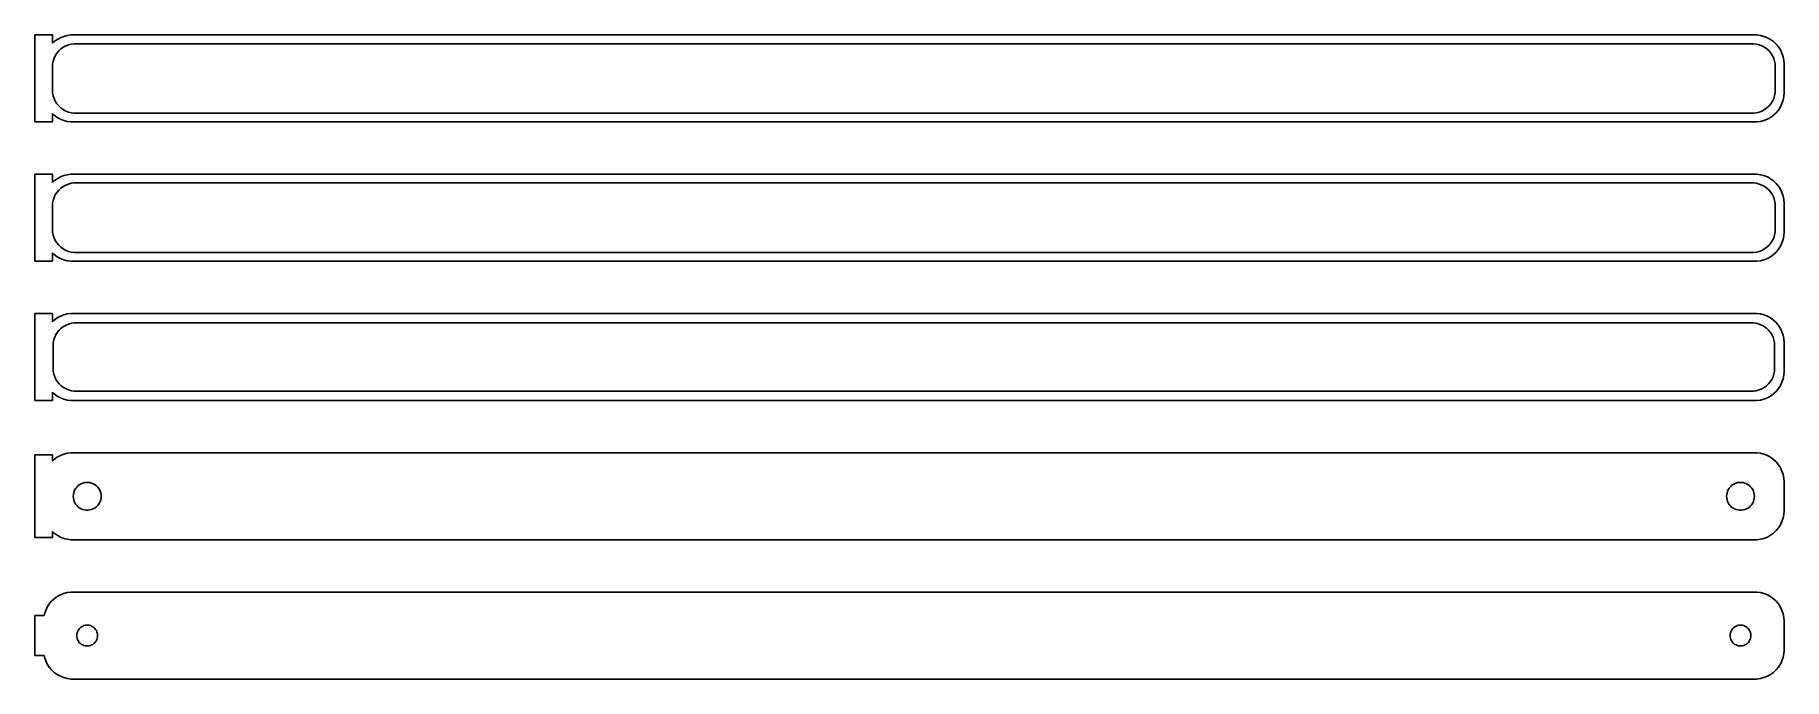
# Model space of a CAD drawing. Header units: metres. Extents: x -152 to 150, y 89 to 199.
import ezdxf

# ---------------------------------------------------------------- set-up
doc = ezdxf.new("R2010")
doc.units = ezdxf.units.M

msp = doc.modelspace()

# ---------------------------------------------------------------- linework, layer by layer
for p, q in [((-148.5, 199.49), (-151.5, 199.49)), ((-151.5, 199.49), (-151.5, 184.51)), ((-148.5, 198.059), (-148.5, 199.49)), ((-147.129, 199.024), (-147.679, 198.722)), ((-146.545, 199.255), (-147.129, 199.024)), ((-145.937, 199.411), (-146.545, 199.255)), ((-145.314, 199.49), (-145.937, 199.411)), ((145.314, 199.49), (-145.314, 199.49)), ((145.937, 199.411), (145.314, 199.49)), ((146.545, 199.255), (145.937, 199.411)), ((147.129, 199.024), (146.545, 199.255)), ((147.679, 198.722), (147.129, 199.024)), ((-148.187, 198.353), (-148.5, 198.059)), ((-147.679, 198.722), (-148.187, 198.353)), ((-148.005, 195.927), (-147.736, 196.351)), ((-147.736, 196.351), (-147.416, 196.738)), ((-147.416, 196.738), (-147.05, 197.082)), ((-147.05, 197.082), (-146.643, 197.377)), ((-146.643, 197.377), (-146.203, 197.619)), ((-146.203, 197.619), (-145.736, 197.804)), ((-145.736, 197.804), (-145.25, 197.929)), ((-145.25, 197.929), (-144.751, 197.992)), ((-144.751, 197.992), (144.751, 197.992)), ((144.751, 197.992), (145.25, 197.929)), ((145.25, 197.929), (145.736, 197.804)), ((145.736, 197.804), (146.203, 197.619)), ((146.203, 197.619), (146.643, 197.377)), ((146.643, 197.377), (147.05, 197.082)), ((147.05, 197.082), (147.416, 196.738)), ((147.416, 196.738), (147.736, 196.351)), ((148.187, 198.353), (147.679, 198.722)), ((147.736, 196.351), (148.005, 195.927)), ((148.645, 197.923), (148.187, 198.353)), ((149.045, 197.439), (148.645, 197.923)), ((149.382, 196.909), (149.045, 197.439)), ((149.649, 196.341), (149.382, 196.909)), ((149.843, 195.743), (149.649, 196.341)), ((-148.5, 194), (-148.468, 194.501)), ((-148.5, 190), (-148.5, 194)), ((-148.468, 194.501), (-148.374, 194.995)), ((-148.374, 194.995), (-148.219, 195.472)), ((-148.219, 195.472), (-148.005, 195.927)), ((148.005, 195.927), (148.219, 195.472)), ((148.219, 195.472), (148.374, 194.995)), ((148.374, 194.995), (148.468, 194.501)), ((148.468, 194.501), (148.5, 194)), ((148.5, 194), (148.5, 190)), ((149.961, 195.127), (149.843, 195.743)), ((150, 194.5), (149.961, 195.127)), ((150, 189.5), (150, 194.5)), ((-148.468, 189.499), (-148.5, 190)), ((148.5, 190), (148.468, 189.499)), ((-148.374, 189.005), (-148.468, 189.499)), ((-148.219, 188.528), (-148.374, 189.005)), ((-148.005, 188.073), (-148.219, 188.528)), ((-147.736, 187.649), (-148.005, 188.073)), ((-147.416, 187.262), (-147.736, 187.649)), ((-147.05, 186.918), (-147.416, 187.262)), ((147.416, 187.262), (147.05, 186.918)), ((147.736, 187.649), (147.416, 187.262)), ((148.005, 188.073), (147.736, 187.649)), ((148.219, 188.528), (148.005, 188.073)), ((148.374, 189.005), (148.219, 188.528)), ((148.468, 189.499), (148.374, 189.005)), ((149.045, 186.561), (149.382, 187.091)), ((149.382, 187.091), (149.649, 187.659)), ((149.649, 187.659), (149.843, 188.257)), ((149.843, 188.257), (149.961, 188.873)), ((149.961, 188.873), (150, 189.5)), ((-151.5, 184.51), (-148.5, 184.51)), ((-148.5, 185.941), (-148.187, 185.647)), ((-148.5, 184.51), (-148.5, 185.941)), ((-148.187, 185.647), (-147.679, 185.278)), ((-147.679, 185.278), (-147.129, 184.976)), ((-147.129, 184.976), (-146.545, 184.745)), ((-146.643, 186.623), (-147.05, 186.918)), ((-146.203, 186.381), (-146.643, 186.623)), ((-146.545, 184.745), (-145.937, 184.589)), ((-145.736, 186.196), (-146.203, 186.381)), ((-145.937, 184.589), (-145.314, 184.51)), ((-145.25, 186.071), (-145.736, 186.196)), ((-145.314, 184.51), (145.314, 184.51)), ((-144.751, 186.008), (-145.25, 186.071)), ((144.751, 186.008), (-144.751, 186.008)), ((145.25, 186.071), (144.751, 186.008)), ((145.736, 186.196), (145.25, 186.071)), ((145.314, 184.51), (145.937, 184.589)), ((146.203, 186.381), (145.736, 186.196)), ((145.937, 184.589), (146.545, 184.745)), ((146.643, 186.623), (146.203, 186.381)), ((146.545, 184.745), (147.129, 184.976)), ((147.05, 186.918), (146.643, 186.623)), ((147.129, 184.976), (147.679, 185.278)), ((147.679, 185.278), (148.187, 185.647)), ((148.187, 185.647), (148.645, 186.077)), ((148.645, 186.077), (149.045, 186.561)), ((-148.5, 175.49), (-151.5, 175.49)), ((-151.5, 175.49), (-151.5, 160.51)), ((-148.5, 174.059), (-148.5, 175.49)), ((-147.129, 175.024), (-147.679, 174.722)), ((-146.545, 175.255), (-147.129, 175.024)), ((-145.937, 175.411), (-146.545, 175.255)), ((-145.314, 175.49), (-145.937, 175.411)), ((145.314, 175.49), (-145.314, 175.49)), ((145.937, 175.411), (145.314, 175.49)), ((146.545, 175.255), (145.937, 175.411)), ((147.129, 175.024), (146.545, 175.255)), ((147.679, 174.722), (147.129, 175.024)), ((-148.187, 174.353), (-148.5, 174.059)), ((-148.219, 171.472), (-148.005, 171.927)), ((-147.679, 174.722), (-148.187, 174.353)), ((-148.005, 171.927), (-147.736, 172.351)), ((-147.736, 172.351), (-147.416, 172.738)), ((-147.416, 172.738), (-147.05, 173.082)), ((-147.05, 173.082), (-146.643, 173.377)), ((-146.643, 173.377), (-146.203, 173.619)), ((-146.203, 173.619), (-145.736, 173.804)), ((-145.736, 173.804), (-145.25, 173.929)), ((-145.25, 173.929), (-144.751, 173.992)), ((-144.751, 173.992), (144.751, 173.992)), ((144.751, 173.992), (145.25, 173.929)), ((145.25, 173.929), (145.736, 173.804)), ((145.736, 173.804), (146.203, 173.619)), ((146.203, 173.619), (146.643, 173.377)), ((146.643, 173.377), (147.05, 173.082)), ((147.05, 173.082), (147.416, 172.738)), ((147.416, 172.738), (147.736, 172.351)), ((148.187, 174.353), (147.679, 174.722)), ((147.736, 172.351), (148.005, 171.927)), ((148.005, 171.927), (148.219, 171.472)), ((148.645, 173.923), (148.187, 174.353)), ((149.045, 173.439), (148.645, 173.923)), ((149.382, 172.909), (149.045, 173.439)), ((149.649, 172.341), (149.382, 172.909)), ((149.843, 171.743), (149.649, 172.341)), ((-148.5, 170), (-148.468, 170.501)), ((-148.5, 166), (-148.5, 170)), ((-148.468, 170.501), (-148.374, 170.995)), ((-148.374, 170.995), (-148.219, 171.472)), ((148.219, 171.472), (148.374, 170.995)), ((148.374, 170.995), (148.468, 170.501)), ((148.468, 170.501), (148.5, 170)), ((148.5, 170), (148.5, 166)), ((149.961, 171.127), (149.843, 171.743)), ((150, 170.5), (149.961, 171.127)), ((150, 165.5), (150, 170.5)), ((-148.468, 165.499), (-148.5, 166)), ((148.5, 166), (148.468, 165.499)), ((-148.374, 165.005), (-148.468, 165.499)), ((-148.219, 164.528), (-148.374, 165.005)), ((-148.005, 164.073), (-148.219, 164.528)), ((-147.736, 163.649), (-148.005, 164.073)), ((-147.416, 163.262), (-147.736, 163.649)), ((-147.05, 162.918), (-147.416, 163.262)), ((-146.643, 162.623), (-147.05, 162.918)), ((147.05, 162.918), (146.643, 162.623)), ((147.416, 163.262), (147.05, 162.918)), ((147.736, 163.649), (147.416, 163.262)), ((148.005, 164.073), (147.736, 163.649)), ((148.219, 164.528), (148.005, 164.073)), ((148.374, 165.005), (148.219, 164.528)), ((148.468, 165.499), (148.374, 165.005)), ((149.045, 162.561), (149.382, 163.091)), ((149.382, 163.091), (149.649, 163.659)), ((149.649, 163.659), (149.843, 164.257)), ((149.843, 164.257), (149.961, 164.873)), ((149.961, 164.873), (150, 165.5)), ((-151.5, 160.51), (-148.5, 160.51)), ((-148.5, 161.941), (-148.187, 161.647)), ((-148.5, 160.51), (-148.5, 161.941)), ((-148.187, 161.647), (-147.679, 161.278)), ((-147.679, 161.278), (-147.129, 160.976)), ((-147.129, 160.976), (-146.545, 160.745)), ((-146.203, 162.381), (-146.643, 162.623)), ((-146.545, 160.745), (-145.937, 160.589)), ((-145.736, 162.196), (-146.203, 162.381)), ((-145.937, 160.589), (-145.314, 160.51)), ((-145.25, 162.071), (-145.736, 162.196)), ((-145.314, 160.51), (145.314, 160.51)), ((-144.751, 162.008), (-145.25, 162.071)), ((144.751, 162.008), (-144.751, 162.008)), ((145.25, 162.071), (144.751, 162.008)), ((145.736, 162.196), (145.25, 162.071)), ((145.314, 160.51), (145.937, 160.589)), ((146.203, 162.381), (145.736, 162.196)), ((145.937, 160.589), (146.545, 160.745)), ((146.643, 162.623), (146.203, 162.381)), ((146.545, 160.745), (147.129, 160.976)), ((147.129, 160.976), (147.679, 161.278)), ((147.679, 161.278), (148.187, 161.647)), ((148.187, 161.647), (148.645, 162.077)), ((148.645, 162.077), (149.045, 162.561)), ((-148.5, 151.49), (-151.5, 151.49)), ((-151.5, 151.49), (-151.5, 136.51)), ((-148.5, 150.059), (-148.5, 151.49)), ((-147.129, 151.024), (-147.679, 150.722)), ((-146.545, 151.255), (-147.129, 151.024)), ((-145.937, 151.411), (-146.545, 151.255)), ((-145.314, 151.49), (-145.937, 151.411)), ((145.314, 151.49), (-145.314, 151.49)), ((145.937, 151.411), (145.314, 151.49)), ((146.545, 151.255), (145.937, 151.411)), ((147.129, 151.024), (146.545, 151.255)), ((147.679, 150.722), (147.129, 151.024)), ((-148.187, 150.353), (-148.5, 150.059)), ((-147.679, 150.722), (-148.187, 150.353)), ((-148.101, 147.426), (-147.894, 147.866)), ((-147.894, 147.866), (-147.633, 148.276)), ((-147.633, 148.276), (-147.323, 148.651)), ((-147.323, 148.651), (-146.969, 148.984)), ((-146.969, 148.984), (-146.575, 149.27)), ((-146.575, 149.27), (-146.149, 149.504)), ((-146.149, 149.504), (-145.697, 149.683)), ((-145.697, 149.683), (-145.226, 149.804)), ((-145.226, 149.804), (-144.743, 149.865)), ((-144.743, 149.865), (144.743, 149.865)), ((144.743, 149.865), (145.226, 149.804)), ((145.226, 149.804), (145.697, 149.683)), ((145.697, 149.683), (146.149, 149.504)), ((146.149, 149.504), (146.575, 149.27)), ((146.575, 149.27), (146.969, 148.984)), ((146.969, 148.984), (147.323, 148.651)), ((147.323, 148.651), (147.633, 148.276)), ((147.633, 148.276), (147.894, 147.866)), ((148.187, 150.353), (147.679, 150.722)), ((147.894, 147.866), (148.101, 147.426)), ((148.645, 149.923), (148.187, 150.353)), ((149.045, 149.439), (148.645, 149.923)), ((149.382, 148.909), (149.045, 149.439)), ((149.649, 148.341), (149.382, 148.909)), ((149.843, 147.743), (149.649, 148.341)), ((149.961, 147.127), (149.843, 147.743)), ((-148.373, 146), (-148.342, 146.485)), ((-148.373, 142), (-148.373, 146)), ((-148.342, 146.485), (-148.251, 146.963)), ((-148.251, 146.963), (-148.101, 147.426)), ((148.101, 147.426), (148.251, 146.963)), ((148.251, 146.963), (148.342, 146.485)), ((148.342, 146.485), (148.373, 146)), ((148.373, 146), (148.373, 142)), ((150, 146.5), (149.961, 147.127)), ((150, 141.5), (150, 146.5)), ((-148.342, 141.515), (-148.373, 142)), ((148.373, 142), (148.342, 141.515)), ((-148.251, 141.037), (-148.342, 141.515)), ((-148.101, 140.574), (-148.251, 141.037)), ((-147.894, 140.134), (-148.101, 140.574)), ((-147.633, 139.724), (-147.894, 140.134)), ((-147.323, 139.349), (-147.633, 139.724)), ((-146.969, 139.016), (-147.323, 139.349)), ((-146.575, 138.73), (-146.969, 139.016)), ((-146.149, 138.496), (-146.575, 138.73)), ((146.575, 138.73), (146.149, 138.496)), ((146.969, 139.016), (146.575, 138.73)), ((147.323, 139.349), (146.969, 139.016)), ((147.633, 139.724), (147.323, 139.349)), ((147.894, 140.134), (147.633, 139.724)), ((148.101, 140.574), (147.894, 140.134)), ((148.251, 141.037), (148.101, 140.574)), ((148.342, 141.515), (148.251, 141.037)), ((149.045, 138.561), (149.382, 139.091)), ((149.382, 139.091), (149.649, 139.659)), ((149.649, 139.659), (149.843, 140.257)), ((149.843, 140.257), (149.961, 140.873)), ((149.961, 140.873), (150, 141.5)), ((-151.5, 136.51), (-148.5, 136.51)), ((-148.5, 137.941), (-148.187, 137.647)), ((-148.5, 136.51), (-148.5, 137.941)), ((-148.187, 137.647), (-147.679, 137.278)), ((-147.679, 137.278), (-147.129, 136.976)), ((-147.129, 136.976), (-146.545, 136.745)), ((-146.545, 136.745), (-145.937, 136.589)), ((-145.697, 138.317), (-146.149, 138.496)), ((-145.937, 136.589), (-145.314, 136.51)), ((-145.226, 138.196), (-145.697, 138.317)), ((-145.314, 136.51), (145.314, 136.51)), ((-144.743, 138.135), (-145.226, 138.196)), ((144.743, 138.135), (-144.743, 138.135)), ((145.226, 138.196), (144.743, 138.135)), ((145.697, 138.317), (145.226, 138.196)), ((145.314, 136.51), (145.937, 136.589)), ((146.149, 138.496), (145.697, 138.317)), ((145.937, 136.589), (146.545, 136.745)), ((146.545, 136.745), (147.129, 136.976)), ((147.129, 136.976), (147.679, 137.278)), ((147.679, 137.278), (148.187, 137.647)), ((148.187, 137.647), (148.645, 138.077)), ((148.645, 138.077), (149.045, 138.561)), ((-148.5, 127.115), (-151.5, 127.115)), ((-151.5, 127.115), (-151.5, 112.885)), ((-148.5, 126.059), (-148.5, 127.115)), ((-147.679, 126.722), (-148.187, 126.353)), ((-147.129, 127.024), (-147.679, 126.722)), ((-146.545, 127.255), (-147.129, 127.024)), ((-145.937, 127.411), (-146.545, 127.255)), ((-145.314, 127.49), (-145.937, 127.411)), ((145.314, 127.49), (-145.314, 127.49)), ((145.937, 127.411), (145.314, 127.49)), ((146.545, 127.255), (145.937, 127.411)), ((147.129, 127.024), (146.545, 127.255)), ((147.679, 126.722), (147.129, 127.024)), ((148.187, 126.353), (147.679, 126.722)), ((-148.187, 126.353), (-148.5, 126.059)), ((148.645, 125.923), (148.187, 126.353)), ((149.045, 125.439), (148.645, 125.923)), ((149.382, 124.909), (149.045, 125.439)), ((149.649, 124.341), (149.382, 124.909)), ((149.843, 123.743), (149.649, 124.341)), ((149.961, 123.127), (149.843, 123.743)), ((-144.825, 120.597), (-144.731, 120.883)), ((-144.731, 120.883), (-144.603, 121.156)), ((-144.603, 121.156), (-144.442, 121.411)), ((-144.442, 121.411), (-144.25, 121.643)), ((-144.25, 121.643), (-144.03, 121.849)), ((-144.03, 121.849), (-143.786, 122.026)), ((-143.786, 122.026), (-143.522, 122.172)), ((-143.522, 122.172), (-143.242, 122.283)), ((-143.242, 122.283), (-142.95, 122.357)), ((-142.95, 122.357), (-142.651, 122.395)), ((-142.651, 122.395), (-142.349, 122.395)), ((-142.349, 122.395), (-142.05, 122.357)), ((-142.05, 122.357), (-141.758, 122.283)), ((-141.758, 122.283), (-141.478, 122.172)), ((-141.478, 122.172), (-141.214, 122.026)), ((-141.214, 122.026), (-140.97, 121.849)), ((-140.97, 121.849), (-140.75, 121.643)), ((-140.75, 121.643), (-140.558, 121.411)), ((-140.558, 121.411), (-140.397, 121.156)), ((-140.397, 121.156), (-140.269, 120.883)), ((-140.269, 120.883), (-140.175, 120.597)), ((140.175, 120.597), (140.269, 120.883)), ((140.269, 120.883), (140.397, 121.156)), ((140.397, 121.156), (140.558, 121.411)), ((140.558, 121.411), (140.75, 121.643)), ((140.75, 121.643), (140.97, 121.849)), ((140.97, 121.849), (141.214, 122.026)), ((141.214, 122.026), (141.478, 122.172)), ((141.478, 122.172), (141.758, 122.283)), ((141.758, 122.283), (142.05, 122.357)), ((142.05, 122.357), (142.349, 122.395)), ((142.349, 122.395), (142.651, 122.395)), ((142.651, 122.395), (142.95, 122.357)), ((142.95, 122.357), (143.242, 122.283)), ((143.242, 122.283), (143.522, 122.172)), ((143.522, 122.172), (143.786, 122.026)), ((143.786, 122.026), (144.03, 121.849)), ((144.03, 121.849), (144.25, 121.643)), ((144.25, 121.643), (144.442, 121.411)), ((144.442, 121.411), (144.603, 121.156)), ((144.603, 121.156), (144.731, 120.883)), ((144.731, 120.883), (144.825, 120.597)), ((150, 122.5), (149.961, 123.127)), ((150, 117.5), (150, 122.5)), ((-144.9, 120), (-144.881, 120.301)), ((-144.881, 119.699), (-144.9, 120)), ((-144.881, 120.301), (-144.825, 120.597)), ((-144.825, 119.403), (-144.881, 119.699)), ((-144.731, 119.117), (-144.825, 119.403)), ((-144.603, 118.844), (-144.731, 119.117)), ((-144.442, 118.589), (-144.603, 118.844)), ((-144.25, 118.357), (-144.442, 118.589)), ((-144.03, 118.151), (-144.25, 118.357)), ((-143.786, 117.974), (-144.03, 118.151)), ((-143.522, 117.828), (-143.786, 117.974)), ((-143.242, 117.717), (-143.522, 117.828)), ((-142.95, 117.643), (-143.242, 117.717)), ((-142.651, 117.605), (-142.95, 117.643)), ((-142.349, 117.605), (-142.651, 117.605)), ((-142.05, 117.643), (-142.349, 117.605)), ((-141.758, 117.717), (-142.05, 117.643)), ((-141.478, 117.828), (-141.758, 117.717)), ((-141.214, 117.974), (-141.478, 117.828)), ((-140.97, 118.151), (-141.214, 117.974)), ((-140.75, 118.357), (-140.97, 118.151)), ((-140.558, 118.589), (-140.75, 118.357)), ((-140.397, 118.844), (-140.558, 118.589)), ((-140.269, 119.117), (-140.397, 118.844)), ((-140.175, 119.403), (-140.269, 119.117)), ((-140.175, 120.597), (-140.119, 120.301)), ((-140.119, 119.699), (-140.175, 119.403)), ((-140.119, 120.301), (-140.1, 120)), ((-140.1, 120), (-140.119, 119.699)), ((140.1, 120), (140.119, 120.301)), ((140.119, 119.699), (140.1, 120)), ((140.119, 120.301), (140.175, 120.597)), ((140.175, 119.403), (140.119, 119.699)), ((140.269, 119.117), (140.175, 119.403)), ((140.397, 118.844), (140.269, 119.117)), ((140.558, 118.589), (140.397, 118.844)), ((140.75, 118.357), (140.558, 118.589)), ((140.97, 118.151), (140.75, 118.357)), ((141.214, 117.974), (140.97, 118.151)), ((141.478, 117.828), (141.214, 117.974)), ((141.758, 117.717), (141.478, 117.828)), ((142.05, 117.643), (141.758, 117.717)), ((142.349, 117.605), (142.05, 117.643)), ((142.651, 117.605), (142.349, 117.605)), ((142.95, 117.643), (142.651, 117.605)), ((143.242, 117.717), (142.95, 117.643)), ((143.522, 117.828), (143.242, 117.717)), ((143.786, 117.974), (143.522, 117.828)), ((144.03, 118.151), (143.786, 117.974)), ((144.25, 118.357), (144.03, 118.151)), ((144.442, 118.589), (144.25, 118.357)), ((144.603, 118.844), (144.442, 118.589)), ((144.731, 119.117), (144.603, 118.844)), ((144.825, 119.403), (144.731, 119.117)), ((144.825, 120.597), (144.881, 120.301)), ((144.881, 119.699), (144.825, 119.403)), ((144.881, 120.301), (144.9, 120)), ((144.9, 120), (144.881, 119.699)), ((149.045, 114.561), (149.382, 115.091)), ((149.382, 115.091), (149.649, 115.659)), ((149.649, 115.659), (149.843, 116.257)), ((149.843, 116.257), (149.961, 116.873)), ((149.961, 116.873), (150, 117.5)), ((-151.5, 112.885), (-148.5, 112.885)), ((-148.5, 112.885), (-148.5, 113.941)), ((-148.5, 113.941), (-148.187, 113.647)), ((-148.187, 113.647), (-147.679, 113.278)), ((-147.679, 113.278), (-147.129, 112.976)), ((-147.129, 112.976), (-146.545, 112.745)), ((-146.545, 112.745), (-145.937, 112.589)), ((-145.937, 112.589), (-145.314, 112.51)), ((-145.314, 112.51), (145.314, 112.51)), ((145.314, 112.51), (145.937, 112.589)), ((145.937, 112.589), (146.545, 112.745)), ((146.545, 112.745), (147.129, 112.976)), ((147.129, 112.976), (147.679, 113.278)), ((147.679, 113.278), (148.187, 113.647)), ((148.187, 113.647), (148.645, 114.077)), ((148.645, 114.077), (149.045, 114.561)), ((-147.679, 102.722), (-148.187, 102.353)), ((-147.129, 103.024), (-147.679, 102.722)), ((-146.545, 103.255), (-147.129, 103.024)), ((-145.937, 103.411), (-146.545, 103.255)), ((-145.314, 103.49), (-145.937, 103.411)), ((145.314, 103.49), (-145.314, 103.49)), ((145.937, 103.411), (145.314, 103.49)), ((146.545, 103.255), (145.937, 103.411)), ((147.129, 103.024), (146.545, 103.255)), ((147.679, 102.722), (147.129, 103.024)), ((148.187, 102.353), (147.679, 102.722)), ((-149.843, 99.7434), (-149.9, 99.4442)), ((-149.649, 100.341), (-149.843, 99.7434)), ((-149.382, 100.909), (-149.649, 100.341)), ((-149.045, 101.439), (-149.382, 100.909)), ((-148.645, 101.923), (-149.045, 101.439)), ((-148.187, 102.353), (-148.645, 101.923)), ((148.645, 101.923), (148.187, 102.353)), ((149.045, 101.439), (148.645, 101.923)), ((149.382, 100.909), (149.045, 101.439)), ((149.649, 100.341), (149.382, 100.909)), ((149.843, 99.7434), (149.649, 100.341)), ((149.961, 99.1267), (149.843, 99.7434)), ((-149.9, 99.4442), (-151.5, 99.4442)), ((-151.5, 99.4442), (-151.5, 92.5558)), ((-144.243, 96.4476), (-144.174, 96.6626)), ((-144.174, 96.6626), (-144.077, 96.8671)), ((-144.077, 96.8671), (-143.956, 97.058)), ((-143.956, 97.058), (-143.812, 97.2322)), ((-143.812, 97.2322), (-143.647, 97.3869)), ((-143.647, 97.3869), (-143.464, 97.5198)), ((-143.464, 97.5198), (-143.266, 97.6287)), ((-143.266, 97.6287), (-143.056, 97.7119)), ((-143.056, 97.7119), (-142.837, 97.7681)), ((-142.837, 97.7681), (-142.613, 97.7964)), ((-142.613, 97.7964), (-142.387, 97.7964)), ((-142.387, 97.7964), (-142.163, 97.7681)), ((-142.163, 97.7681), (-141.944, 97.7119)), ((-141.944, 97.7119), (-141.734, 97.6287)), ((-141.734, 97.6287), (-141.536, 97.5198)), ((-141.536, 97.5198), (-141.353, 97.3869)), ((-141.353, 97.3869), (-141.188, 97.2322)), ((-141.188, 97.2322), (-141.044, 97.058)), ((-141.044, 97.058), (-140.923, 96.8671)), ((-140.923, 96.8671), (-140.826, 96.6626)), ((-140.826, 96.6626), (-140.757, 96.4476)), ((140.757, 96.4476), (140.826, 96.6626)), ((140.826, 96.6626), (140.923, 96.8671)), ((140.923, 96.8671), (141.044, 97.058)), ((141.044, 97.058), (141.188, 97.2322)), ((141.188, 97.2322), (141.353, 97.3869)), ((141.353, 97.3869), (141.536, 97.5198)), ((141.536, 97.5198), (141.734, 97.6287)), ((141.734, 97.6287), (141.944, 97.7119)), ((141.944, 97.7119), (142.163, 97.7681)), ((142.163, 97.7681), (142.387, 97.7964)), ((142.387, 97.7964), (142.613, 97.7964)), ((142.613, 97.7964), (142.837, 97.7681)), ((142.837, 97.7681), (143.056, 97.7119)), ((143.056, 97.7119), (143.266, 97.6287)), ((143.266, 97.6287), (143.464, 97.5198)), ((143.464, 97.5198), (143.647, 97.3869)), ((143.647, 97.3869), (143.812, 97.2322)), ((143.812, 97.2322), (143.956, 97.058)), ((143.956, 97.058), (144.077, 96.8671)), ((144.077, 96.8671), (144.174, 96.6626)), ((144.174, 96.6626), (144.243, 96.4476)), ((150, 98.5), (149.961, 99.1267)), ((150, 93.5), (150, 98.5)), ((-144.3, 96), (-144.286, 96.2256)), ((-144.286, 95.7744), (-144.3, 96)), ((-144.286, 96.2256), (-144.243, 96.4476)), ((-144.243, 95.5524), (-144.286, 95.7744)), ((-144.174, 95.3374), (-144.243, 95.5524)), ((-144.077, 95.1329), (-144.174, 95.3374)), ((-143.956, 94.942), (-144.077, 95.1329)), ((-143.812, 94.7678), (-143.956, 94.942)), ((-143.647, 94.6131), (-143.812, 94.7678)), ((-143.464, 94.4802), (-143.647, 94.6131)), ((-143.266, 94.3713), (-143.464, 94.4802)), ((-143.056, 94.2881), (-143.266, 94.3713)), ((-142.837, 94.2319), (-143.056, 94.2881)), ((-142.613, 94.2036), (-142.837, 94.2319)), ((-142.387, 94.2036), (-142.613, 94.2036)), ((-142.163, 94.2319), (-142.387, 94.2036)), ((-141.944, 94.2881), (-142.163, 94.2319)), ((-141.734, 94.3713), (-141.944, 94.2881)), ((-141.536, 94.4802), (-141.734, 94.3713)), ((-141.353, 94.6131), (-141.536, 94.4802)), ((-141.188, 94.7678), (-141.353, 94.6131)), ((-141.044, 94.942), (-141.188, 94.7678)), ((-140.923, 95.1329), (-141.044, 94.942)), ((-140.826, 95.3374), (-140.923, 95.1329)), ((-140.757, 95.5524), (-140.826, 95.3374)), ((-140.757, 96.4476), (-140.714, 96.2256)), ((-140.714, 95.7744), (-140.757, 95.5524)), ((-140.714, 96.2256), (-140.7, 96)), ((-140.7, 96), (-140.714, 95.7744)), ((140.7, 96), (140.714, 96.2256)), ((140.714, 95.7744), (140.7, 96)), ((140.714, 96.2256), (140.757, 96.4476)), ((140.757, 95.5524), (140.714, 95.7744)), ((140.826, 95.3374), (140.757, 95.5524)), ((140.923, 95.1329), (140.826, 95.3374)), ((141.044, 94.942), (140.923, 95.1329)), ((141.188, 94.7678), (141.044, 94.942)), ((141.353, 94.6131), (141.188, 94.7678)), ((141.536, 94.4802), (141.353, 94.6131)), ((141.734, 94.3713), (141.536, 94.4802)), ((141.944, 94.2881), (141.734, 94.3713)), ((142.163, 94.2319), (141.944, 94.2881)), ((142.387, 94.2036), (142.163, 94.2319)), ((142.613, 94.2036), (142.387, 94.2036)), ((142.837, 94.2319), (142.613, 94.2036)), ((143.056, 94.2881), (142.837, 94.2319)), ((143.266, 94.3713), (143.056, 94.2881)), ((143.464, 94.4802), (143.266, 94.3713)), ((143.647, 94.6131), (143.464, 94.4802)), ((143.812, 94.7678), (143.647, 94.6131)), ((143.956, 94.942), (143.812, 94.7678)), ((144.077, 95.1329), (143.956, 94.942)), ((144.174, 95.3374), (144.077, 95.1329)), ((144.243, 95.5524), (144.174, 95.3374)), ((144.243, 96.4476), (144.286, 96.2256)), ((144.286, 95.7744), (144.243, 95.5524)), ((144.286, 96.2256), (144.3, 96)), ((144.3, 96), (144.286, 95.7744)), ((149.961, 92.8733), (150, 93.5)), ((-151.5, 92.5558), (-149.9, 92.5558)), ((-149.9, 92.5558), (-149.843, 92.2566)), ((-149.843, 92.2566), (-149.649, 91.6594)), ((-149.649, 91.6594), (-149.382, 91.0912)), ((-149.382, 91.0912), (-149.045, 90.5611)), ((-149.045, 90.5611), (-148.645, 90.0773)), ((148.645, 90.0773), (149.045, 90.5611)), ((149.045, 90.5611), (149.382, 91.0912)), ((149.382, 91.0912), (149.649, 91.6594)), ((149.649, 91.6594), (149.843, 92.2566)), ((149.843, 92.2566), (149.961, 92.8733)), ((-148.645, 90.0773), (-148.187, 89.6474)), ((-148.187, 89.6474), (-147.679, 89.2784)), ((-147.679, 89.2784), (-147.129, 88.9759)), ((-147.129, 88.9759), (-146.545, 88.7447)), ((-146.545, 88.7447), (-145.937, 88.5886)), ((-145.937, 88.5886), (-145.314, 88.5099)), ((-145.314, 88.5099), (145.314, 88.5099)), ((145.314, 88.5099), (145.937, 88.5886)), ((145.937, 88.5886), (146.545, 88.7447)), ((146.545, 88.7447), (147.129, 88.9759)), ((147.129, 88.9759), (147.679, 89.2784)), ((147.679, 89.2784), (148.187, 89.6474)), ((148.187, 89.6474), (148.645, 90.0773))]:
    msp.add_line(p, q)

doc.saveas('drawing.dxf')
